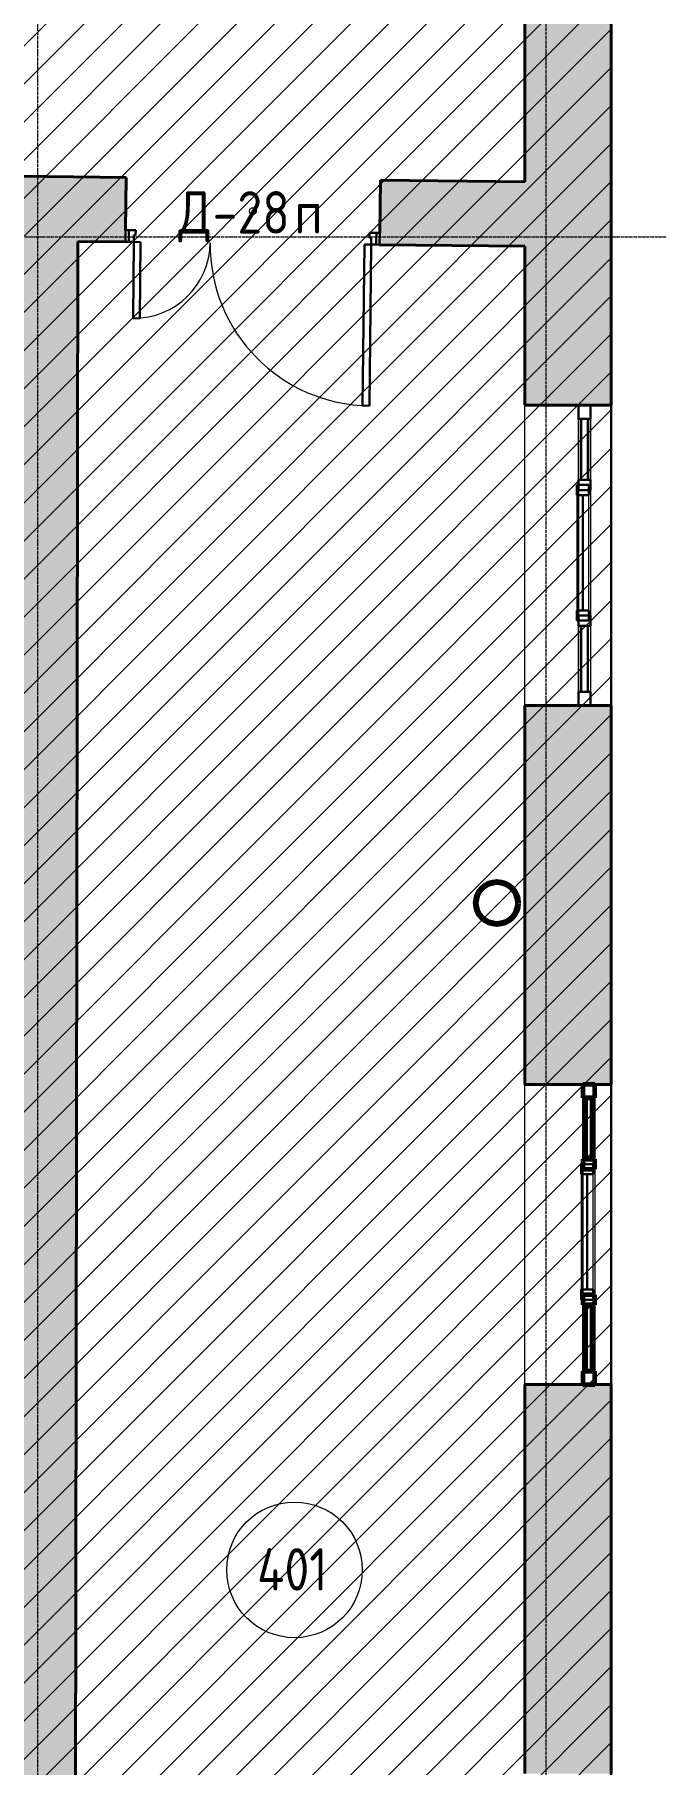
# Model space of a CAD drawing. Header units: millimetres. Extents: x -11886 to 379896, y -8130 to 47743.
# Drawn here: x 323295 to 326958, y 28000 to 38200 of the extents above; entities that cross this region are included whole.
import ezdxf

# ---------------------------------------------------------------- set-up
doc = ezdxf.new("R2010")
doc.units = ezdxf.units.MM
for name, pattern in [('ADSK_Линия сетки', [25, 20, -2.5, 0, -2.5]), ('ADSK_Сверху', [4.5, 3, -1.5]), ('ADSK_Снесено', [4.5, 3, -1.5])]:
    doc.linetypes.add(name, pattern=pattern)
for name, color, linetype, lineweight, true_color in [('_ Окна', 5, 'Continuous', 30, 0x0000ff), ('Витраж', 5, 'Continuous', 18, 0x0000ff), ('Двери', 5, 'Continuous', 18, 0x0000ff), ('Окна', 5, 'Continuous', 18, 0x0000ff), ('Панели витража', 5, 'Continuous', 18, 0x0000ff), ('планы со стояками отопление_dwg', 7, 'Continuous', 9, 0x767676), ('Стены внутренние', 5, 'Continuous', 18, 0x0000ff), ('Стены наружные', 1, 'ADSK_Снесено', 18, 0xff0000)]:
    doc.layers.add(name, color=color, linetype=linetype, lineweight=lineweight, true_color=true_color)
for name, color, linetype, lineweight in [('Марки дверей', 7, 'Continuous', 20), ('Марки помещений', 7, 'Continuous', 20), ('Оси', 7, 'Continuous', 9), ('стояки', 7, 'Continuous', 9)]:
    doc.layers.add(name, color=color, linetype=linetype, lineweight=lineweight)
doc.styles.add('GOST Common_2', font='GOST_Common.ttf', dxfattribs={"width": 0.9, "height": 250})

# ---------------------------------------------------------------- blocks, each defined once
blk = doc.blocks.new('Прямоугольный импост - 70х20_60мм-1426885-04 План 4-го этажа')
at = {"layer": 'Витраж', "color": 161, "linetype": 'ADSK_Сверху', "true_color": 0xaaaaff}
for p, q in [((-6113, 23885), (-6183, 23885)), ((-6183, 23805), (-6183, 23885)), ((-6113, 23805), (-6113, 23885)), ((-6183, 23385), (-6183, 23415)), ((-6113, 23385), (-6113, 23415))]:
    blk.add_line(p, q, dxfattribs=at)
blk = doc.blocks.new('Прямоугольный импост - 70х20_60мм-1424482-04 План 4-го этажа')
at = {"layer": 'Витраж', "color": 161, "linetype": 'ADSK_Сверху', "true_color": 0xaaaaff}
for p, q in [((-80, 35), (0, 35)), ((0, 35), (0, -35)), ((0, -35), (-80, -35))]:
    blk.add_line(p, q, dxfattribs=at)
blk = doc.blocks.new('Прямоугольный импост - 70х20_60мм-1424483-04 План 4-го этажа')
at = {"layer": 'Витраж', "color": 161, "linetype": 'ADSK_Сверху', "true_color": 0xaaaaff}
for p, q in [((0, 35), (-80, 35)), ((0, -35), (0, 35)), ((-80, -35), (0, -35))]:
    blk.add_line(p, q, dxfattribs=at)
blk = doc.blocks.new('Прямоугольный импост - 70х20_60мм-1225850-04 План 4-го этажа')
at = {"layer": 'Витраж', "color": 161, "linetype": 'ADSK_Сверху', "true_color": 0xaaaaff}
for p, q in [((-6183, 23355), (-6183, 23385)), ((-6113, 23355), (-6113, 23385)), ((-6183, 22585), (-6183, 22615)), ((-6113, 22585), (-6113, 22615))]:
    blk.add_line(p, q, dxfattribs=at)
blk = doc.blocks.new('Прямоугольный импост - 70х20_60мм-1225113-04 План 4-го этажа')
at = {"layer": 'Витраж', "color": 161, "linetype": 'ADSK_Сверху', "true_color": 0xaaaaff}
for p, q in [((41084, 2327), (41054, 2327)), ((41084, 2257), (41054, 2257)), ((41524, 2327), (41444, 2327)), ((41524, 2257), (41444, 2257)), ((41524, 2257), (41524, 2327))]:
    blk.add_line(p, q, dxfattribs=at)
blk = doc.blocks.new('Прямоугольный импост - 70х60мм-1424480-04 План 4-го этажа')
at = {"layer": 'Витраж', "color": 161, "linetype": 'ADSK_Сверху', "true_color": 0xaaaaff}
for p, q in [((-30, 35), (30, 35)), ((30, -35), (-30, -35))]:
    blk.add_line(p, q, dxfattribs=at)
blk = doc.blocks.new('Прямоугольный импост - 70х60мм-1426887-04 План 4-го этажа')
at = {"layer": 'Витраж', "color": 161, "linetype": 'ADSK_Сверху', "true_color": 0xaaaaff}
for p, q in [((-6113, 23805), (-6183, 23805)), ((-6183, 23415), (-6183, 23805)), ((-6113, 23415), (-6113, 23805)), ((-6183, 23415), (-6113, 23415))]:
    blk.add_line(p, q, dxfattribs=at)
blk = doc.blocks.new('Прямоугольный импост - 70х60мм-V3-04 План 4-го этажа')
at = {"layer": 'Витраж', "color": 161, "linetype": 'ADSK_Сверху', "true_color": 0xaaaaff}
for p, q in [((12864, 2397), (12864, 2327)), ((13224, 2397), (12864, 2397)), ((13224, 2327), (13224, 2397)), ((13224, 2327), (12864, 2327))]:
    blk.add_line(p, q, dxfattribs=at)
blk = doc.blocks.new('Прямоугольный импост - 70х60мм-1229542-04 План 4-го этажа')
at = {"layer": 'Витраж', "color": 161, "linetype": 'ADSK_Сверху', "true_color": 0xaaaaff}
for p, q in [((-6113, 23355), (-6183, 23355)), ((-6183, 22615), (-6183, 23355)), ((-6113, 22615), (-6113, 23355)), ((-6183, 22615), (-6113, 22615))]:
    blk.add_line(p, q, dxfattribs=at)
blk = doc.blocks.new('Системная панель - _AR_Стекло_40мм_привязка по центру-V85-04 План 4-го этажа')
at = {"layer": 'Панели витража', "lineweight": 30}
for p, q in [((180, 20), (-180, 20)), ((-180, 20), (-180, -20)), ((180, -20), (180, 20)), ((-180, -20), (180, -20))]:
    blk.add_line(p, q, dxfattribs=at)
blk = doc.blocks.new('Прямоугольный импост - 70х20_60мм-V86-04 План 4-го этажа')
at = {"layer": 'Витраж', "lineweight": 30}
for p, q in [((-80, 35), (0, 35)), ((-80, -35), (-80, 35)), ((0, 35), (0, -35)), ((0, -35), (-80, -35))]:
    blk.add_line(p, q, dxfattribs=at)
blk = doc.blocks.new('Прямоугольный импост - 70х20_60мм-V87-04 План 4-го этажа')
at = {"layer": 'Витраж', "lineweight": 30}
for p, q in [((0, 35), (-80, 35)), ((-80, 35), (-80, -35)), ((0, -35), (0, 35)), ((-80, -35), (0, -35))]:
    blk.add_line(p, q, dxfattribs=at)
blk = doc.blocks.new('Системная панель - _AR_Стекло_40мм_привязка по центру-V88-04 План 4-го этажа')
at = {"layer": 'Панели витража', "lineweight": 30}
for p, q in [((195, 20), (-195, 20)), ((-195, 20), (-195, -20)), ((195, -20), (195, 20)), ((-195, -20), (195, -20))]:
    blk.add_line(p, q, dxfattribs=at)
blk = doc.blocks.new('Витраж-тент со смещением вовне - 60мм 30 сдвиг-V59-04 План 4-го этажа')
at = {"layer": '_ Окна'}
for p, q in [((-400, 25), (-400, -45)), ((-400, 25), (-340, 25)), ((-400, -45), (-400, 25)), ((-340, 25), (-340, -45)), ((400, 25), (340, 25)), ((340, 25), (340, -45)), ((400, -45), (400, 25)), ((400, -45), (400, 25)), ((-340, -45), (-400, -45)), ((-340, -10), (340, -10)), ((340, -45), (400, -45))]:
    blk.add_line(p, q, dxfattribs=at)
at = {"layer": 'Окна'}
for p, q in [((340, 25), (-340, 25)), ((-340, -45), (340, -45))]:
    blk.add_line(p, q, dxfattribs=at)
blk = doc.blocks.new('Прямоугольный импост - 70х60мм-V89-04 План 4-го этажа')
at = {"layer": 'Витраж'}
for p, q in [((3750, 35424), (3750, 35784)), ((3820, 35784), (3820, 35424))]:
    blk.add_line(p, q, dxfattribs=at)
blk = doc.blocks.new('Прямоугольный импост - 70х60мм-V90-04 План 4-го этажа')
at = {"layer": 'Витраж'}
for p, q in [((3750, 34174), (3750, 34564)), ((3820, 34564), (3820, 34174))]:
    blk.add_line(p, q, dxfattribs=at)
blk = doc.blocks.new('Прямоугольный импост - 70х60мм-V91-04 План 4-го этажа')
at = {"layer": 'Витраж', "lineweight": 30}
for p, q in [((-30, 35), (30, 35)), ((-30, -35), (-30, 35)), ((30, 35), (30, -35)), ((30, -35), (-30, -35))]:
    blk.add_line(p, q, dxfattribs=at)
blk = doc.blocks.new('Прямоугольный импост - 70х60мм-V61-04 План 4-го этажа')
at = {"layer": 'Витраж'}
for p, q in [((-6183, 22615), (-6183, 23355)), ((-6113, 23355), (-6113, 22615))]:
    blk.add_line(p, q, dxfattribs=at)
blk = doc.blocks.new('Системная панель - _AR_Стекло_40мм_привязка по центру-V92-04 План 4-го этажа')
at = {"layer": 'Панели витража', "color": 1, "lineweight": 60, "true_color": 0xff0000}
for p, q in [((180, 20), (-180, 20)), ((-180, 20), (-180, -20)), ((180, -20), (180, 20)), ((-180, -20), (180, -20))]:
    blk.add_line(p, q, dxfattribs=at)
blk = doc.blocks.new('Прямоугольный импост - 70х20_60мм-V93-04 План 4-го этажа')
at = {"layer": 'Витраж', "color": 1, "lineweight": 60, "true_color": 0xff0000}
for p, q in [((-80, 35), (0, 35)), ((-80, -35), (-80, 35)), ((0, 35), (0, -35)), ((0, -35), (-80, -35))]:
    blk.add_line(p, q, dxfattribs=at)
blk = doc.blocks.new('Прямоугольный импост - 70х20_60мм-V94-04 План 4-го этажа')
at = {"layer": 'Витраж', "color": 1, "lineweight": 60, "true_color": 0xff0000}
for p, q in [((0, 35), (-80, 35)), ((-80, 35), (-80, -35)), ((0, -35), (0, 35)), ((-80, -35), (0, -35))]:
    blk.add_line(p, q, dxfattribs=at)
blk = doc.blocks.new('Системная панель - _AR_Стекло_40мм_привязка по центру-V95-04 План 4-го этажа')
at = {"layer": 'Панели витража', "color": 1, "lineweight": 60, "true_color": 0xff0000}
for p, q in [((195, 20), (-195, 20)), ((-195, 20), (-195, -20)), ((195, -20), (195, 20)), ((-195, -20), (195, -20))]:
    blk.add_line(p, q, dxfattribs=at)
blk = doc.blocks.new('Прямоугольный импост - 70х60мм-V96-04 План 4-го этажа')
at = {"layer": 'Витраж', "color": 1, "lineweight": 60, "true_color": 0xff0000}
for p, q in [((-30, 35), (30, 35)), ((-30, -35), (-30, 35)), ((30, 35), (30, -35)), ((30, -35), (-30, -35))]:
    blk.add_line(p, q, dxfattribs=at)
blk = doc.blocks.new('AC_Дверь_Двупольная - Д-28п 1500х2200h-2039725-04 План 4-го этажа')
at = {"layer": 'Двери', "lineweight": 30}
for p, q in [((-700, 1140), (-660, 1140)), ((-700, 190), (-700, 1140)), ((-660, 1140), (-660, 190)), ((700, 640), (660, 640)), ((660, 640), (660, 190)), ((700, 190), (700, 640)), ((-750, 190), (-730, 190)), ((-750, 120), (-750, 190)), ((-730, 120), (-750, 120)), ((-730, 190), (-700, 190)), ((-730, 120), (-730, 190)), ((-730, 190), (-730, 120)), ((-690, 120), (-730, 120)), ((-660, 190), (-700, 190)), ((-700, 190), (-700, 150)), ((-700, 150), (-690, 150)), ((-690, 150), (-690, 120)), ((660, 190), (700, 190)), ((700, 150), (690, 150)), ((690, 150), (690, 120)), ((690, 120), (730, 120)), ((730, 190), (700, 190)), ((700, 190), (700, 150)), ((730, 120), (730, 190)), ((750, 190), (730, 190)), ((730, 190), (730, 120)), ((730, 120), (750, 120)), ((750, 120), (750, 190))]:
    blk.add_line(p, q, dxfattribs=at)
at = {"layer": 'Двери'}
for centre, radius, start, end in [((-700, 190), 950, 360, 90), ((700, 190), 450, 90, 180)]:
    blk.add_arc(centre, radius, start, end, dxfattribs=at)
blk = doc.blocks.new('планы со стояками отопление_dwg-1484427-04 План 4-го этажа')
at = {"layer": 'стояки', "color": 246, "lineweight": 80, "true_color": 0x7f001f}
blk.add_circle((173758, 442838), 124, dxfattribs=at)
blk = doc.blocks.new('ADSK_Марка_Дверь - Типоразмер_ADSK_Марка-58376-04 План 4-го этажа')
at = {"layer": 'Марки дверей', "lineweight": 9}
blk.add_circle((0, 0), 0.2, dxfattribs=at)
blk = doc.blocks.new('ADSK_Марка_Помещение_ОдноЗначение - Номер-247393-04 План 4-го этажа')
at = {"layer": 'Марки помещений'}
blk.add_circle((0, 0), 4, dxfattribs=at)

msp = doc.modelspace()

# ---------------------------------------------------------------- hatches: boundary and pattern name
at = {"lineweight": 13, "true_color": 0x636466, "transparency": 33554559}
h = msp.add_hatch(dxfattribs=at)
h.set_pattern_fill('ANSI31', color=251, scale=50)
h.set_pattern_definition([(45, (322754.53, 85026.59), (-112.2532, 112.2532), [])])
h.paths.add_polyline_path([(326698.03, 43878.87), (316475.78, 43878.87), (316613.49, 8679.25), (323525.66, 8679.25), (323525.66, 12721.22), (326139.75, 12721.22), (326136.17, 13231.22), (326084.63, 21068.63), (326698.03, 21068.63)])
at = {"layer": 'Стены внутренние', "true_color": 0xc0c0c0}
h = msp.add_hatch(color=9, dxfattribs=at)
h.paths.add_polyline_path([(326188.03, 36951.91), (326188.03, 37331.93), (325335.45, 37341.35), (325332.02, 36961.37), (325518.27, 36959.31)])
h.paths.add_polyline_path([(323831.34, 36977.94), (323835.54, 37357.92), (316985.78, 37433.58), (316985.78, 37053.56), (323551.55, 36981.03)])
h = msp.add_hatch(color=9, dxfattribs=at)
h.paths.add_polyline_path([(323526.23, 21087.91), (323534.37, 26195.62), (323154.36, 26195.62), (323146.23, 21090.12), (323415.07, 21088.56)])
h.paths.add_polyline_path([(323536.76, 27695.62), (323551.55, 36981.03), (323171.56, 36985.23), (323156.76, 27696.23), (323466.76, 27695.73)])
at = {"layer": 'Стены наружные', "true_color": 0xc0c0c0}
h = msp.add_hatch(color=9, dxfattribs=at)
h.paths.add_polyline_path([(326188.03, 21068.63), (326698.03, 21068.63), (326698.03, 22142.65), (326188.03, 22142.65), (326188.03, 21072.47)])
h.paths.add_polyline_path([(326375.94, 23912.65), (326698.03, 23912.65), (326698.03, 26176.13), (326188.03, 26176.13), (326188.03, 23912.65), (326368.66, 23912.65)])
h.paths.add_polyline_path([(326188.03, 27946.13), (326698.03, 27946.13), (326698.03, 30239.62), (326188.03, 30239.62)])
h.paths.add_polyline_path([(326375.94, 32009.62), (326698.03, 32009.62), (326698.03, 34244.32), (326188.03, 34244.32), (326188.03, 32009.62), (326348.66, 32009.62)])
h.paths.add_polyline_path([(326338.76, 36014.32), (326698.03, 36014.32), (326698.03, 43878.87), (326188.03, 43878.87), (326188.03, 36014.32)])

# ---------------------------------------------------------------- linework, layer by layer
at = {"color": 251, "lineweight": 30, "true_color": 0x636466}
msp.add_lwpolyline([(323045.03, 8679.25), (316613.49, 8679.25), (316475.78, 43878.87), (326698.03, 43878.87), (326698.03, 21068.63), (326084.63, 21068.63), (326136.17, 13231.22)], dxfattribs=at)
at = {"layer": 'Оси', "linetype": 'ADSK_Линия сетки'}
for p, q in [((323314.44, -5025.59), (323314.44, 44571.85)), ((326314.44, -5025.59), (326314.44, 44571.85)), ((311668.31, 37006.79), (379896.25, 37006.79))]:
    msp.add_line(p, q, dxfattribs=at)
at = {"layer": 'Стены внутренние', "color": 18, "lineweight": 40, "true_color": 0x000000}
for p, q in [((323835.54, 37357.92), (318658.27, 37415.1)), ((323832.12, 37047.94), (323835.54, 37357.92)), ((325335.45, 37341.35), (325332.02, 37031.37)), ((326188.03, 37331.93), (325335.45, 37341.35)), ((323536.76, 27695.62), (323551.55, 36981.03)), ((323551.55, 36981.03), (323831.34, 36977.94)), ((325331.25, 36961.37), (326188.03, 36951.91))]:
    msp.add_line(p, q, dxfattribs=at)
at = {"layer": 'Стены наружные', "color": 18, "lineweight": 40, "true_color": 0x000000}
for p, q in [((326698.03, 36014.32), (326698.03, 43878.87)), ((326188.03, 43368.87), (326188.03, 37331.93)), ((326188.03, 36951.91), (326188.03, 36014.32)), ((326188.03, 36014.32), (326698.03, 36014.32)), ((326698.03, 34244.32), (326188.03, 34244.32)), ((326188.03, 34244.32), (326188.03, 32009.62)), ((326698.03, 32009.62), (326698.03, 34244.32)), ((326188.03, 32009.62), (326698.03, 32009.62)), ((326698.03, 30239.62), (326188.03, 30239.62)), ((326188.03, 30239.62), (326188.03, 27946.13)), ((326698.03, 27946.13), (326698.03, 30239.62))]:
    msp.add_line(p, q, dxfattribs=at)
at = {"layer": 'Стены наружные', "color": 18, "true_color": 0x000000}
for p, q in [((326188.03, 34244.32), (326188.03, 36014.32)), ((326698.03, 36014.32), (326698.03, 34244.32)), ((326188.03, 30239.62), (326188.03, 32009.62)), ((326698.03, 32009.62), (326698.03, 30239.62))]:
    msp.add_line(p, q, dxfattribs=at)

# ---------------------------------------------------------------- block references
at = {"layer": '_ Окна', "rotation": 269.9999999999995}
for p in [(326539.74, 35144.32), (326565.37, 31139.62)]:
    msp.add_blockref('Витраж-тент со смещением вовне - 60мм 30 сдвиг-V59-04 План 4-го этажа', p, dxfattribs=at)
at = {"layer": 'Витраж', "color": 161, "linetype": 'ADSK_Сверху', "true_color": 0xaaaaff}
for name, p, rotation in [('Прямоугольный импост - 70х20_60мм-1424483-04 План 4-го этажа', (326539.74, 36014.32), 89.99999999999957), ('Прямоугольный импост - 70х20_60мм-1225113-04 План 4-го этажа', (328831.89, -5510.14), 89.99999999999955), ('Прямоугольный импост - 70х60мм-V3-04 План 4-го этажа', (328901.25, 22710.07), 89.99999999999955), ('Прямоугольный импост - 70х20_60мм-1225850-04 План 4-го этажа', (320391.71, 58129.26), 180), ('Прямоугольный импост - 70х60мм-1229542-04 План 4-го этажа', (320391.71, 58129.26), 180), ('Прямоугольный импост - 70х20_60мм-1426885-04 План 4-го этажа', (320391.71, 58129.26), 180), ('Прямоугольный импост - 70х60мм-1426887-04 План 4-го этажа', (320391.71, 58129.26), 180), ('Прямоугольный импост - 70х20_60мм-1424483-04 План 4-го этажа', (326565.37, 32009.62), 89.99999999999957), ('Прямоугольный импост - 70х20_60мм-1225113-04 План 4-го этажа', (328857.53, -9514.83), 89.99999999999955), ('Прямоугольный импост - 70х60мм-V3-04 План 4-го этажа', (328926.88, 18705.38), 89.99999999999955), ('Прямоугольный импост - 70х20_60мм-1225850-04 План 4-го этажа', (320417.35, 54124.56), 180), ('Прямоугольный импост - 70х60мм-1229542-04 План 4-го этажа', (320417.35, 54124.56), 180), ('Прямоугольный импост - 70х20_60мм-1426885-04 План 4-го этажа', (320417.35, 54124.56), 180), ('Прямоугольный импост - 70х60мм-1426887-04 План 4-го этажа', (320417.35, 54124.56), 180)]:
    msp.add_blockref(name, p, dxfattribs=dict(at, rotation=rotation))
at = {"layer": 'Витраж'}
for name, p, rotation in [('Прямоугольный импост - 70х20_60мм-V87-04 План 4-го этажа', (326539.74, 36014.32), 89.99999999999957), ('Прямоугольный импост - 70х60мм-V61-04 План 4-го этажа', (320391.71, 58129.26), 180), ('Прямоугольный импост - 70х20_60мм-V94-04 План 4-го этажа', (326565.37, 32009.62), 89.99999999999957), ('Прямоугольный импост - 70х60мм-V61-04 План 4-го этажа', (320417.35, 54124.56), 180)]:
    msp.add_blockref(name, p, dxfattribs=dict(at, rotation=rotation))
for name, p in [('Прямоугольный импост - 70х60мм-V89-04 План 4-го этажа', (322754.53, 150)), ('Прямоугольный импост - 70х60мм-V90-04 План 4-го этажа', (322754.53, 150)), ('Прямоугольный импост - 70х60мм-V89-04 План 4-го этажа', (322780.17, -3854.69)), ('Прямоугольный импост - 70х60мм-V90-04 План 4-го этажа', (322780.17, -3854.69))]:
    msp.add_blockref(name, p, dxfattribs=at)
at = {"layer": 'Витраж', "color": 161, "linetype": 'ADSK_Сверху', "true_color": 0xaaaaff, "extrusion": (0, 0, -1), "rotation": 270.0000000000004}
for name, p in [('Прямоугольный импост - 70х60мм-1424480-04 План 4-го этажа', (-326539.74, 35544.32)), ('Прямоугольный импост - 70х60мм-1424480-04 План 4-го этажа', (-326539.74, 34744.32)), ('Прямоугольный импост - 70х20_60мм-1424482-04 План 4-го этажа', (-326539.74, 34244.32)), ('Прямоугольный импост - 70х60мм-1424480-04 План 4-го этажа', (-326565.37, 31539.62)), ('Прямоугольный импост - 70х60мм-1424480-04 План 4-го этажа', (-326565.37, 30739.62)), ('Прямоугольный импост - 70х20_60мм-1424482-04 План 4-го этажа', (-326565.37, 30239.62))]:
    msp.add_blockref(name, p, dxfattribs=at)
at = {"layer": 'Витраж', "extrusion": (0, 0, -1), "rotation": 270.0000000000004}
for name, p in [('Прямоугольный импост - 70х60мм-V91-04 План 4-го этажа', (-326539.74, 35544.32)), ('Прямоугольный импост - 70х60мм-V91-04 План 4-го этажа', (-326539.74, 34744.32)), ('Прямоугольный импост - 70х20_60мм-V86-04 План 4-го этажа', (-326539.74, 34244.32)), ('Прямоугольный импост - 70х60мм-V96-04 План 4-го этажа', (-326565.37, 31539.62)), ('Прямоугольный импост - 70х60мм-V96-04 План 4-го этажа', (-326565.37, 30739.62)), ('Прямоугольный импост - 70х20_60мм-V93-04 План 4-го этажа', (-326565.37, 30239.62))]:
    msp.add_blockref(name, p, dxfattribs=at)
at = {"layer": 'Двери', "rotation": 179.3671563157863}
msp.add_blockref('AC_Дверь_Двупольная - Д-28п 1500х2200h-2039725-04 План 4-го этажа', (324583.4, 37159.65), dxfattribs=at)
at = {"layer": 'Марки дверей', "xscale": 99.99999999999993, "yscale": 99.99999999999993, "zscale": 99.99999999999993}
msp.add_blockref('ADSK_Марка_Дверь - Типоразмер_ADSK_Марка-58376-04 План 4-го этажа', (324583.4, 37159.65), dxfattribs=at)
at = {"layer": 'Марки помещений', "xscale": 99.99999999999993, "yscale": 99.99999999999993, "zscale": 99.99999999999993}
msp.add_blockref('ADSK_Марка_Помещение_ОдноЗначение - Номер-247393-04 План 4-го этажа', (324829.02, 29147.02), dxfattribs=at)
at = {"layer": 'Панели витража', "rotation": 269.9999999999995}
for name, p in [('Системная панель - _AR_Стекло_40мм_привязка по центру-V85-04 План 4-го этажа', (326539.74, 35754.32)), ('Системная панель - _AR_Стекло_40мм_привязка по центру-V88-04 План 4-го этажа', (326539.74, 34519.32)), ('Системная панель - _AR_Стекло_40мм_привязка по центру-V92-04 План 4-го этажа', (326565.37, 31749.62)), ('Системная панель - _AR_Стекло_40мм_привязка по центру-V95-04 План 4-го этажа', (326565.37, 30514.62))]:
    msp.add_blockref(name, p, dxfattribs=at)
at = {"layer": 'планы со стояками отопление_dwg', "color": 6, "true_color": 0xff00ff}
msp.add_blockref('планы со стояками отопление_dwg-1484427-04 План 4-го этажа', (152265.33, -409758.64), dxfattribs=at)

# ---------------------------------------------------------------- texts
at = {"layer": 'Марки дверей', "lineweight": 9, "char_height": 250, "attachment_point": 1, "style": 'GOST Common_2'}
for s, insert, width in [('\\fGOST Common|b0|i0|c204|p34|;\\W.9;Д', (324143.57, 37276.66), 245.3164), ('-28', (324345.97, 37276.66), 584.4302), ('\\fGOST Common|b0|i0|c204|p34|;\\W.9;п', (324828.18, 37276.66), 194.8101)]:
    msp.add_mtext(s, dxfattribs=dict(at, insert=insert, width=width))
at = {"layer": 'Марки помещений', "lineweight": 9, "insert": (324608.06, 29274.74), "char_height": 250, "width": 548.3542, "attachment_point": 1, "style": 'GOST Common_2'}
msp.add_mtext('401', dxfattribs=at)

doc.saveas('drawing.dxf')
